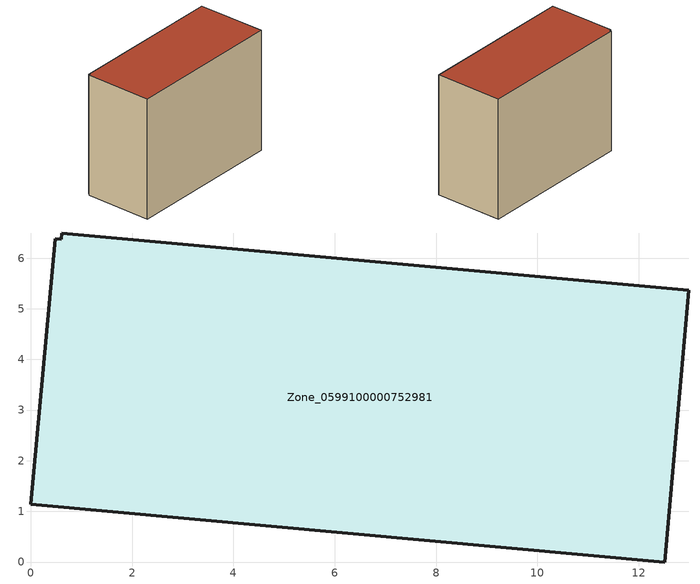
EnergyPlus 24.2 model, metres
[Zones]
Zone_0599100000752981
 floor ground (C_G): 0.6,6.5 12.99,5.37 12.51,0 0,1.14 0.48,6.39 0.6,6.38 z0
 wall outside (C_F): 12.51,0 12.99,5.37 0.6,6.5 0.6,6.38 0.48,6.39 0,1.14 12.51,0 z0:9.67
 roof outside (C_R): 12.99,5.37 0.6,6.5 0.6,6.38 0.48,6.39 0,1.14 12.51,0 z9.67
[BUILDING]
Pand.0599100000752981: North Axis=0; Terrain=City; Loads Convergence Tolerance Value=0.04; Temperature Convergence Tolerance Value=0.4; Solar Distribution=FullExterior; Maximum Number of Warmup Days=25; Minimum Number of Warmup Days=1
[Site:Location]
Rotterdam.The.Hague.AP_ZH_NLD Design_Conditions: Latitude=51.96; Longitude=4.45; Time Zone=1; Elevation=-4.5
[SITE:GROUNDTEMPERATURE:BUILDINGSURFACE]
18, 18, 18, 18, 18, 18, 18, 18, 18, 18, 18, 18
[MATERIAL] Thermal Absorptance=0.9; Solar Absorptance=0.7; Visible Absorptance=0.7
Name | Roughness | Thickness | Conductivity | Density | Specific Heat
G.TI.2006-2014 | MediumSmooth | 0.15 | 0.06 | 540 | 1210
F.TI.2006-2014 | Rough | 0.3 | 0.12 | 1920 | 840
R.TI.2006-2014 | MediumRough | 0.2 | 0.08 | 1500 | 1000
[CONSTRUCTION]
C_G: G.TI.2006-2014
C_F: F.TI.2006-2014
C_R: R.TI.2006-2014
[ZONE]
Zone_0599100000752981: Type=1; Multiplier=1; Ceiling Height=Autocalculate; Volume=Autocalculate; Floor Area=autocalculate; Part of Total Floor Area=Yes
[ZONEINFILTRATION:DESIGNFLOWRATE]
Infil_Zone_0599100000752981: Zone or ZoneList or Space or SpaceList=Zone_0599100000752981; Schedule=AlwaysOn; Design Flow Rate Calculation Method=Flow/Area; Flow Rate per Floor Area=0.0015; Constant Term Coefficient=1; Temperature Term Coefficient=0; Velocity Term Coefficient=0; Velocity Squared Term Coefficient=0
[HVACTEMPLATE:ZONE:IDEALLOADSAIRSYSTEM]
Zone_0599100000752981: Maximum Heating Supply Air Temperature=50; Minimum Cooling Supply Air Temperature=13; Maximum Heating Supply Air Humidity Ratio=0.0156; Minimum Cooling Supply Air Humidity Ratio=0.0077; Heating Limit=NoLimit; Cooling Limit=NoLimit; Dehumidification Control Type=ConstantSensibleHeatRatio; Cooling Sensible Heat Ratio=0.7; Dehumidification Setpoint=60; Humidification Control Type=None; Humidification Setpoint=30; Outdoor Air Method=None; Outdoor Air Flow Rate per Person=0.00944; Outdoor Air Flow Rate per Zone Floor Area=0; Outdoor Air Flow Rate per Zone=0; Demand Controlled Ventilation Type=None; Outdoor Air Economizer Type=NoEconomizer; Heat Recovery Type=None; Sensible Heat Recovery Effectiveness=0.7; Latent Heat Recovery Effectiveness=0.65
[ZONECONTROL:THERMOSTAT]
ThermostatControl_Zone_0599100000752981: Zone or ZoneList=Zone_0599100000752981; Control Type Schedule=DualSetpointControlType; Control 1=Thermostat_Zone_0599100000752981; Temperature Difference Between Cutout And Setpoint=0
[THERMOSTATSETPOINT:DUALSETPOINT]
Thermostat_Zone_0599100000752981: Heating Setpoint Temperature Schedule=HeatingSetpoint_Zone_0599100000752981; Cooling Setpoint Temperature Schedule=CoolingSetpoint_Zone_0599100000752981
[SCHEDULE:COMPACT]
HeatingSetpoint_Zone_0599100000752981: Through: 12/31, For: AllDays, Until: 24:00, 21
CoolingSetpoint_Zone_0599100000752981: Through: 12/31, For: AllDays, Until: 24:00, 24
DualSetpointControlType: Through: 12/31, For: AllDays, Until: 24:00, 4
AlwaysOn: Through: 12/31, For: AllDays, Until: 24:00, 1
